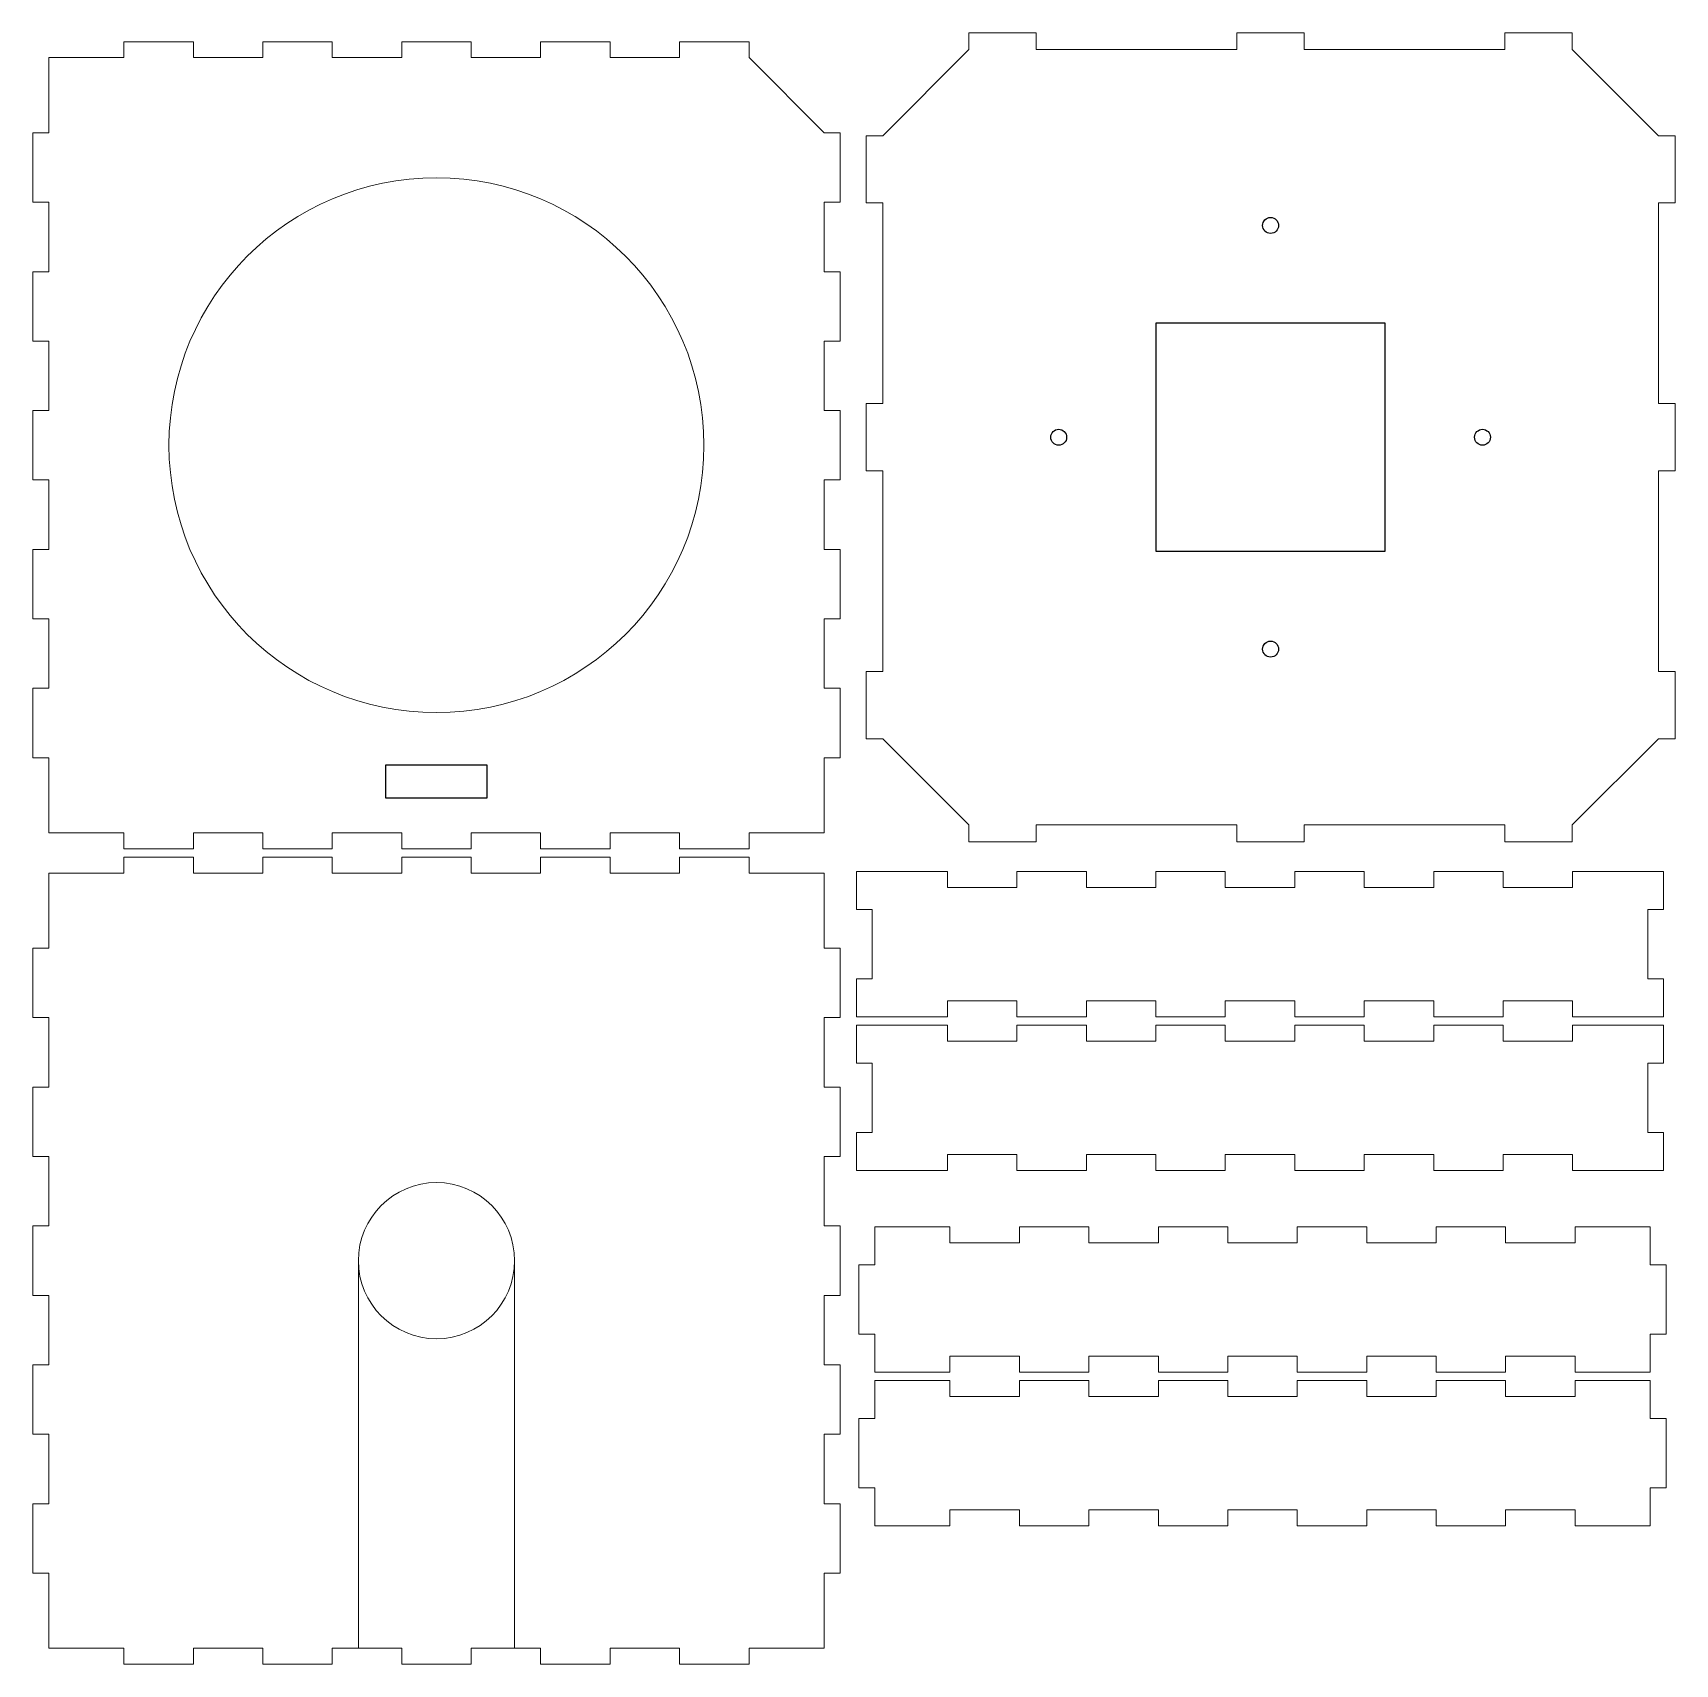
# Model space of a CAD drawing. Header units: millimetres. Extents: x 17679.6 to 17704, y 7638.6 to 7662.8.
import ezdxf

# ---------------------------------------------------------------- set-up
doc = ezdxf.new("R2010")
doc.units = ezdxf.units.MM
for name, color, linetype in [('back_outsideCutPath', 7, 'Continuous'), ('bottom_outsideCutPath', 7, 'Continuous'), ('front_outsideCutPath', 7, 'Continuous'), ('left_outsideCutPath', 7, 'Continuous'), ('right_outsideCutPath', 7, 'Continuous'), ('top_outsideCutPath', 7, 'Continuous')]:
    doc.layers.add(name, color=color, linetype=linetype)

msp = doc.modelspace()

# ---------------------------------------------------------------- linework, layer by layer
at = {"linetype": 'Continuous', "lineweight": 0}
for p, q in [((17693.469, 7662.583), (17693.469, 7662.833)), ((17693.469, 7662.833), (17694.469, 7662.833)), ((17694.469, 7662.833), (17694.469, 7662.583)), ((17697.453, 7662.583), (17697.453, 7662.833)), ((17697.453, 7662.833), (17698.453, 7662.833)), ((17698.453, 7662.833), (17698.453, 7662.583)), ((17701.437, 7662.583), (17701.437, 7662.833)), ((17701.437, 7662.833), (17702.437, 7662.833)), ((17702.437, 7662.833), (17702.437, 7662.583)), ((17694.469, 7662.583), (17697.453, 7662.583)), ((17698.453, 7662.583), (17701.437, 7662.583)), ((17691.939, 7660.303), (17691.939, 7661.303)), ((17691.939, 7661.303), (17692.189, 7661.303)), ((17703.717, 7661.303), (17703.967, 7661.303)), ((17703.967, 7661.303), (17703.967, 7660.303)), ((17692.189, 7660.303), (17691.939, 7660.303)), ((17692.189, 7657.319), (17692.189, 7660.303)), ((17703.967, 7660.303), (17703.717, 7660.303)), ((17703.717, 7660.303), (17703.717, 7657.319)), ((17691.939, 7656.319), (17691.939, 7657.319)), ((17691.939, 7657.319), (17692.189, 7657.319)), ((17703.717, 7657.319), (17703.967, 7657.319)), ((17703.967, 7657.319), (17703.967, 7656.319)), ((17692.189, 7656.319), (17691.939, 7656.319)), ((17692.189, 7653.335), (17692.189, 7656.319)), ((17703.967, 7656.319), (17703.717, 7656.319)), ((17703.717, 7656.319), (17703.717, 7653.335)), ((17691.939, 7652.335), (17691.939, 7653.335)), ((17691.939, 7653.335), (17692.189, 7653.335)), ((17703.717, 7653.335), (17703.967, 7653.335)), ((17703.967, 7653.335), (17703.967, 7652.335)), ((17692.189, 7652.335), (17691.939, 7652.335)), ((17703.967, 7652.335), (17703.717, 7652.335)), ((17693.469, 7650.805), (17693.469, 7651.055)), ((17697.453, 7651.055), (17694.469, 7651.055)), ((17694.469, 7651.055), (17694.469, 7650.805)), ((17697.453, 7650.805), (17697.453, 7651.055)), ((17701.437, 7651.055), (17698.453, 7651.055)), ((17698.453, 7651.055), (17698.453, 7650.805)), ((17701.437, 7650.805), (17701.437, 7651.055)), ((17702.437, 7651.055), (17702.437, 7650.805)), ((17694.469, 7650.805), (17693.469, 7650.805)), ((17698.453, 7650.805), (17697.453, 7650.805)), ((17702.437, 7650.805), (17701.437, 7650.805)), ((17684.392, 7644.575), (17684.392, 7638.811)), ((17686.715, 7644.575), (17686.715, 7638.811))]:
    msp.add_line(p, q, dxfattribs=at)
for p, q in [((17692.189, 7661.303), (17693.469, 7662.583)), ((17702.437, 7662.583), (17703.717, 7661.303)), ((17690.2, 7662.464), (17691.317, 7661.346)), ((17692.189, 7652.335), (17693.469, 7651.055)), ((17703.717, 7652.335), (17702.437, 7651.055))]:
    msp.add_line(p, q)
at = {"linetype": 'Continuous'}
for p, q in [((17696.253, 7655.119), (17696.253, 7658.519)), ((17696.253, 7658.519), (17697.953, 7658.519)), ((17697.953, 7658.519), (17699.653, 7658.519)), ((17699.653, 7658.519), (17699.653, 7655.119)), ((17699.653, 7655.119), (17696.253, 7655.119))]:
    msp.add_line(p, q, dxfattribs=at)
at = {"linetype": 'Continuous', "lineweight": 0}
for centre, radius in [((17685.553, 7656.7), 3.976), ((17685.553, 7644.575), 1.161)]:
    msp.add_circle(centre, radius, dxfattribs=at)
at = {"linetype": 'Continuous'}
for centre in [(17697.953, 7659.969), (17694.803, 7656.819), (17701.103, 7656.819), (17697.953, 7653.669)]:
    msp.add_circle(centre, 0.118, dxfattribs=at)
at = {"layer": 'back_outsideCutPath', "lineweight": 0}
for p, q in [((17691.796, 7650.361), (17691.796, 7649.798)), ((17692.118, 7650.361), (17691.796, 7650.361)), ((17693.15, 7650.361), (17692.118, 7650.361)), ((17693.15, 7650.125), (17693.15, 7650.361)), ((17695.215, 7650.361), (17694.183, 7650.361)), ((17694.183, 7650.361), (17694.183, 7650.125)), ((17695.215, 7650.125), (17695.215, 7650.361)), ((17697.28, 7650.361), (17696.248, 7650.361)), ((17696.248, 7650.361), (17696.248, 7650.125)), ((17697.28, 7650.125), (17697.28, 7650.361)), ((17699.345, 7650.361), (17698.313, 7650.361)), ((17698.313, 7650.361), (17698.313, 7650.125)), ((17699.345, 7650.125), (17699.345, 7650.361)), ((17701.41, 7650.361), (17700.378, 7650.361)), ((17700.378, 7650.361), (17700.378, 7650.125)), ((17701.41, 7650.125), (17701.41, 7650.361)), ((17703.796, 7650.361), (17702.443, 7650.361)), ((17702.443, 7650.361), (17702.443, 7650.125)), ((17703.796, 7649.798), (17703.796, 7650.361)), ((17694.183, 7650.125), (17693.15, 7650.125)), ((17696.248, 7650.125), (17695.215, 7650.125)), ((17698.313, 7650.125), (17697.28, 7650.125)), ((17700.378, 7650.125), (17699.345, 7650.125)), ((17702.443, 7650.125), (17701.41, 7650.125)), ((17691.796, 7649.798), (17692.032, 7649.798)), ((17692.032, 7649.798), (17692.032, 7648.765)), ((17703.56, 7648.765), (17703.56, 7649.798)), ((17703.56, 7649.798), (17703.796, 7649.798)), ((17692.032, 7648.765), (17691.796, 7648.765)), ((17691.796, 7648.765), (17691.796, 7648.201)), ((17703.796, 7648.765), (17703.56, 7648.765)), ((17703.796, 7648.201), (17703.796, 7648.765)), ((17693.15, 7648.201), (17693.15, 7648.437)), ((17693.15, 7648.437), (17694.183, 7648.437)), ((17694.183, 7648.437), (17694.183, 7648.201)), ((17695.215, 7648.201), (17695.215, 7648.437)), ((17695.215, 7648.437), (17696.248, 7648.437)), ((17696.248, 7648.437), (17696.248, 7648.201)), ((17697.28, 7648.201), (17697.28, 7648.437)), ((17697.28, 7648.437), (17698.313, 7648.437)), ((17698.313, 7648.437), (17698.313, 7648.201)), ((17699.345, 7648.201), (17699.345, 7648.437)), ((17699.345, 7648.437), (17700.378, 7648.437)), ((17700.378, 7648.437), (17700.378, 7648.201)), ((17701.41, 7648.201), (17701.41, 7648.437)), ((17701.41, 7648.437), (17702.443, 7648.437)), ((17702.443, 7648.437), (17702.443, 7648.201)), ((17691.796, 7648.201), (17693.15, 7648.201)), ((17694.183, 7648.201), (17695.215, 7648.201)), ((17696.248, 7648.201), (17697.28, 7648.201)), ((17698.313, 7648.201), (17699.345, 7648.201)), ((17700.378, 7648.201), (17701.41, 7648.201)), ((17702.443, 7648.201), (17703.475, 7648.201)), ((17703.475, 7648.201), (17703.796, 7648.201))]:
    msp.add_line(p, q, dxfattribs=at)
at = {"layer": 'bottom_outsideCutPath', "lineweight": 0}
for p, q in [((17681.94, 7662.7), (17680.907, 7662.7)), ((17680.907, 7662.7), (17680.907, 7662.464)), ((17681.94, 7662.464), (17681.94, 7662.7)), ((17684.005, 7662.7), (17682.972, 7662.7)), ((17682.972, 7662.7), (17682.972, 7662.464)), ((17684.005, 7662.464), (17684.005, 7662.7)), ((17686.07, 7662.7), (17685.037, 7662.7)), ((17685.037, 7662.7), (17685.037, 7662.464)), ((17686.07, 7662.464), (17686.07, 7662.7)), ((17688.135, 7662.7), (17687.102, 7662.7)), ((17687.102, 7662.7), (17687.102, 7662.464)), ((17688.135, 7662.464), (17688.135, 7662.7)), ((17690.2, 7662.7), (17689.167, 7662.7)), ((17689.167, 7662.7), (17689.167, 7662.464)), ((17690.2, 7662.464), (17690.2, 7662.7)), ((17679.789, 7662.464), (17679.789, 7661.346)), ((17679.875, 7662.464), (17679.789, 7662.464)), ((17680.907, 7662.464), (17679.875, 7662.464)), ((17682.972, 7662.464), (17681.94, 7662.464)), ((17685.037, 7662.464), (17684.005, 7662.464)), ((17687.102, 7662.464), (17686.07, 7662.464)), ((17689.167, 7662.464), (17688.135, 7662.464)), ((17679.789, 7661.346), (17679.553, 7661.346)), ((17679.553, 7661.346), (17679.553, 7660.314)), ((17691.553, 7661.346), (17691.317, 7661.346)), ((17691.553, 7660.314), (17691.553, 7661.346)), ((17679.553, 7660.314), (17679.789, 7660.314)), ((17679.789, 7660.314), (17679.789, 7659.281)), ((17691.317, 7659.281), (17691.317, 7660.314)), ((17691.317, 7660.314), (17691.553, 7660.314)), ((17679.789, 7659.281), (17679.553, 7659.281)), ((17679.553, 7659.281), (17679.553, 7658.249)), ((17691.553, 7659.281), (17691.317, 7659.281)), ((17691.553, 7658.249), (17691.553, 7659.281)), ((17679.553, 7658.249), (17679.789, 7658.249)), ((17679.789, 7658.249), (17679.789, 7657.216)), ((17691.317, 7657.216), (17691.317, 7658.249)), ((17691.317, 7658.249), (17691.553, 7658.249)), ((17679.789, 7657.216), (17679.553, 7657.216)), ((17679.553, 7657.216), (17679.553, 7656.184)), ((17691.553, 7657.216), (17691.317, 7657.216)), ((17691.553, 7656.184), (17691.553, 7657.216)), ((17679.553, 7656.184), (17679.789, 7656.184)), ((17679.789, 7656.184), (17679.789, 7655.151)), ((17691.317, 7655.151), (17691.317, 7656.184)), ((17691.317, 7656.184), (17691.553, 7656.184)), ((17679.789, 7655.151), (17679.553, 7655.151)), ((17679.553, 7655.151), (17679.553, 7654.119)), ((17691.553, 7655.151), (17691.317, 7655.151)), ((17691.553, 7654.119), (17691.553, 7655.151)), ((17679.553, 7654.119), (17679.789, 7654.119)), ((17679.789, 7654.119), (17679.789, 7653.086)), ((17691.317, 7653.086), (17691.317, 7654.119)), ((17691.317, 7654.119), (17691.553, 7654.119)), ((17679.789, 7653.086), (17679.553, 7653.086)), ((17679.553, 7653.086), (17679.553, 7652.054)), ((17691.553, 7653.086), (17691.317, 7653.086)), ((17691.553, 7652.054), (17691.553, 7653.086)), ((17679.553, 7652.054), (17679.789, 7652.054)), ((17679.789, 7652.054), (17679.789, 7651.021)), ((17691.317, 7650.936), (17691.317, 7652.054)), ((17691.317, 7652.054), (17691.553, 7652.054)), ((17679.789, 7651.021), (17679.789, 7650.936)), ((17679.789, 7650.936), (17680.907, 7650.936)), ((17680.907, 7650.936), (17680.907, 7650.7)), ((17681.94, 7650.7), (17681.94, 7650.936)), ((17681.94, 7650.936), (17682.972, 7650.936)), ((17682.972, 7650.936), (17682.972, 7650.7)), ((17684.005, 7650.7), (17684.005, 7650.936)), ((17684.005, 7650.936), (17685.037, 7650.936)), ((17685.037, 7650.936), (17685.037, 7650.7)), ((17686.07, 7650.7), (17686.07, 7650.936)), ((17686.07, 7650.936), (17687.102, 7650.936)), ((17687.102, 7650.936), (17687.102, 7650.7)), ((17688.135, 7650.7), (17688.135, 7650.936)), ((17688.135, 7650.936), (17689.167, 7650.936)), ((17689.167, 7650.936), (17689.167, 7650.7)), ((17690.2, 7650.7), (17690.2, 7650.936)), ((17690.2, 7650.936), (17691.232, 7650.936)), ((17691.232, 7650.936), (17691.317, 7650.936)), ((17680.907, 7650.7), (17681.94, 7650.7)), ((17682.972, 7650.7), (17684.005, 7650.7)), ((17685.037, 7650.7), (17686.07, 7650.7)), ((17687.102, 7650.7), (17688.135, 7650.7)), ((17689.167, 7650.7), (17690.2, 7650.7))]:
    msp.add_line(p, q, dxfattribs=at)
at = {"layer": 'bottom_outsideCutPath', "linetype": 'Continuous'}
for p, q in [((17684.803, 7651.45), (17684.803, 7651.95)), ((17684.803, 7651.95), (17685.553, 7651.95)), ((17685.553, 7651.95), (17686.303, 7651.95)), ((17686.303, 7651.95), (17686.303, 7651.45)), ((17686.303, 7651.45), (17684.803, 7651.45))]:
    msp.add_line(p, q, dxfattribs=at)
at = {"layer": 'front_outsideCutPath', "lineweight": 0}
for p, q in [((17691.796, 7648.076), (17691.796, 7647.513)), ((17692.118, 7648.076), (17691.796, 7648.076)), ((17693.15, 7648.076), (17692.118, 7648.076)), ((17693.15, 7647.84), (17693.15, 7648.076)), ((17695.215, 7648.076), (17694.183, 7648.076)), ((17694.183, 7648.076), (17694.183, 7647.84)), ((17695.215, 7647.84), (17695.215, 7648.076)), ((17697.28, 7648.076), (17696.248, 7648.076)), ((17696.248, 7648.076), (17696.248, 7647.84)), ((17697.28, 7647.84), (17697.28, 7648.076)), ((17699.345, 7648.076), (17698.313, 7648.076)), ((17698.313, 7648.076), (17698.313, 7647.84)), ((17699.345, 7647.84), (17699.345, 7648.076)), ((17701.41, 7648.076), (17700.378, 7648.076)), ((17700.378, 7648.076), (17700.378, 7647.84)), ((17701.41, 7647.84), (17701.41, 7648.076)), ((17703.796, 7648.076), (17702.443, 7648.076)), ((17702.443, 7648.076), (17702.443, 7647.84)), ((17703.796, 7647.513), (17703.796, 7648.076)), ((17694.183, 7647.84), (17693.15, 7647.84)), ((17696.248, 7647.84), (17695.215, 7647.84)), ((17698.313, 7647.84), (17697.28, 7647.84)), ((17700.378, 7647.84), (17699.345, 7647.84)), ((17702.443, 7647.84), (17701.41, 7647.84)), ((17691.796, 7647.513), (17692.032, 7647.513)), ((17692.032, 7647.513), (17692.032, 7646.48)), ((17703.56, 7646.48), (17703.56, 7647.513)), ((17703.56, 7647.513), (17703.796, 7647.513)), ((17692.032, 7646.48), (17691.796, 7646.48)), ((17691.796, 7646.48), (17691.796, 7645.916)), ((17703.796, 7646.48), (17703.56, 7646.48)), ((17703.796, 7645.916), (17703.796, 7646.48)), ((17693.15, 7645.916), (17693.15, 7646.152)), ((17693.15, 7646.152), (17694.183, 7646.152)), ((17694.183, 7646.152), (17694.183, 7645.916)), ((17695.215, 7645.916), (17695.215, 7646.152)), ((17695.215, 7646.152), (17696.248, 7646.152)), ((17696.248, 7646.152), (17696.248, 7645.916)), ((17697.28, 7645.916), (17697.28, 7646.152)), ((17697.28, 7646.152), (17698.313, 7646.152)), ((17698.313, 7646.152), (17698.313, 7645.916)), ((17699.345, 7645.916), (17699.345, 7646.152)), ((17699.345, 7646.152), (17700.378, 7646.152)), ((17700.378, 7646.152), (17700.378, 7645.916)), ((17701.41, 7645.916), (17701.41, 7646.152)), ((17701.41, 7646.152), (17702.443, 7646.152)), ((17702.443, 7646.152), (17702.443, 7645.916)), ((17691.796, 7645.916), (17693.15, 7645.916)), ((17694.183, 7645.916), (17695.215, 7645.916)), ((17696.248, 7645.916), (17697.28, 7645.916)), ((17698.313, 7645.916), (17699.345, 7645.916)), ((17700.378, 7645.916), (17701.41, 7645.916)), ((17702.443, 7645.916), (17703.475, 7645.916)), ((17703.475, 7645.916), (17703.796, 7645.916))]:
    msp.add_line(p, q, dxfattribs=at)
at = {"layer": 'left_outsideCutPath', "lineweight": 0}
for p, q in [((17692.069, 7642.792), (17692.069, 7642.228)), ((17692.155, 7642.792), (17692.069, 7642.792)), ((17693.187, 7642.792), (17692.155, 7642.792)), ((17693.187, 7642.556), (17693.187, 7642.792)), ((17695.252, 7642.792), (17694.22, 7642.792)), ((17694.22, 7642.792), (17694.22, 7642.556)), ((17695.252, 7642.556), (17695.252, 7642.792)), ((17697.317, 7642.792), (17696.285, 7642.792)), ((17696.285, 7642.792), (17696.285, 7642.556)), ((17697.317, 7642.556), (17697.317, 7642.792)), ((17699.382, 7642.792), (17698.35, 7642.792)), ((17698.35, 7642.792), (17698.35, 7642.556)), ((17699.382, 7642.556), (17699.382, 7642.792)), ((17701.447, 7642.792), (17700.415, 7642.792)), ((17700.415, 7642.792), (17700.415, 7642.556)), ((17701.447, 7642.556), (17701.447, 7642.792)), ((17703.597, 7642.792), (17702.48, 7642.792)), ((17702.48, 7642.792), (17702.48, 7642.556)), ((17703.597, 7642.228), (17703.597, 7642.792)), ((17694.22, 7642.556), (17693.187, 7642.556)), ((17696.285, 7642.556), (17695.252, 7642.556)), ((17698.35, 7642.556), (17697.317, 7642.556)), ((17700.415, 7642.556), (17699.382, 7642.556)), ((17702.48, 7642.556), (17701.447, 7642.556)), ((17692.069, 7642.228), (17691.833, 7642.228)), ((17691.833, 7642.228), (17691.833, 7641.196)), ((17703.833, 7642.228), (17703.597, 7642.228)), ((17703.833, 7641.196), (17703.833, 7642.228)), ((17691.833, 7641.196), (17692.069, 7641.196)), ((17692.069, 7641.196), (17692.069, 7640.632)), ((17703.597, 7640.632), (17703.597, 7641.196)), ((17703.597, 7641.196), (17703.833, 7641.196)), ((17693.187, 7640.632), (17693.187, 7640.868)), ((17693.187, 7640.868), (17694.22, 7640.868)), ((17694.22, 7640.868), (17694.22, 7640.632)), ((17695.252, 7640.632), (17695.252, 7640.868)), ((17695.252, 7640.868), (17696.285, 7640.868)), ((17696.285, 7640.868), (17696.285, 7640.632)), ((17697.317, 7640.632), (17697.317, 7640.868)), ((17697.317, 7640.868), (17698.35, 7640.868)), ((17698.35, 7640.868), (17698.35, 7640.632)), ((17699.382, 7640.632), (17699.382, 7640.868)), ((17699.382, 7640.868), (17700.415, 7640.868)), ((17700.415, 7640.868), (17700.415, 7640.632)), ((17701.447, 7640.632), (17701.447, 7640.868)), ((17701.447, 7640.868), (17702.48, 7640.868)), ((17702.48, 7640.868), (17702.48, 7640.632)), ((17692.069, 7640.632), (17693.187, 7640.632)), ((17694.22, 7640.632), (17695.252, 7640.632)), ((17696.285, 7640.632), (17697.317, 7640.632)), ((17698.35, 7640.632), (17699.382, 7640.632)), ((17700.415, 7640.632), (17701.447, 7640.632)), ((17702.48, 7640.632), (17703.512, 7640.632)), ((17703.512, 7640.632), (17703.597, 7640.632))]:
    msp.add_line(p, q, dxfattribs=at)
at = {"layer": 'right_outsideCutPath', "lineweight": 0}
for p, q in [((17692.069, 7645.077), (17692.069, 7644.513)), ((17692.155, 7645.077), (17692.069, 7645.077)), ((17693.187, 7645.077), (17692.155, 7645.077)), ((17693.187, 7644.841), (17693.187, 7645.077)), ((17695.252, 7645.077), (17694.22, 7645.077)), ((17694.22, 7645.077), (17694.22, 7644.841)), ((17695.252, 7644.841), (17695.252, 7645.077)), ((17697.317, 7645.077), (17696.285, 7645.077)), ((17696.285, 7645.077), (17696.285, 7644.841)), ((17697.317, 7644.841), (17697.317, 7645.077)), ((17699.382, 7645.077), (17698.35, 7645.077)), ((17698.35, 7645.077), (17698.35, 7644.841)), ((17699.382, 7644.841), (17699.382, 7645.077)), ((17701.447, 7645.077), (17700.415, 7645.077)), ((17700.415, 7645.077), (17700.415, 7644.841)), ((17701.447, 7644.841), (17701.447, 7645.077)), ((17703.597, 7645.077), (17702.48, 7645.077)), ((17702.48, 7645.077), (17702.48, 7644.841)), ((17703.597, 7644.513), (17703.597, 7645.077)), ((17694.22, 7644.841), (17693.187, 7644.841)), ((17696.285, 7644.841), (17695.252, 7644.841)), ((17698.35, 7644.841), (17697.317, 7644.841)), ((17700.415, 7644.841), (17699.382, 7644.841)), ((17702.48, 7644.841), (17701.447, 7644.841)), ((17692.069, 7644.513), (17691.833, 7644.513)), ((17691.833, 7644.513), (17691.833, 7643.481)), ((17703.833, 7644.513), (17703.597, 7644.513)), ((17703.833, 7643.481), (17703.833, 7644.513)), ((17691.833, 7643.481), (17692.069, 7643.481)), ((17692.069, 7643.481), (17692.069, 7642.917)), ((17703.597, 7642.917), (17703.597, 7643.481)), ((17703.597, 7643.481), (17703.833, 7643.481)), ((17693.187, 7642.917), (17693.187, 7643.153)), ((17693.187, 7643.153), (17694.22, 7643.153)), ((17694.22, 7643.153), (17694.22, 7642.917)), ((17695.252, 7642.917), (17695.252, 7643.153)), ((17695.252, 7643.153), (17696.285, 7643.153)), ((17696.285, 7643.153), (17696.285, 7642.917)), ((17697.317, 7642.917), (17697.317, 7643.153)), ((17697.317, 7643.153), (17698.35, 7643.153)), ((17698.35, 7643.153), (17698.35, 7642.917)), ((17699.382, 7642.917), (17699.382, 7643.153)), ((17699.382, 7643.153), (17700.415, 7643.153)), ((17700.415, 7643.153), (17700.415, 7642.917)), ((17701.447, 7642.917), (17701.447, 7643.153)), ((17701.447, 7643.153), (17702.48, 7643.153)), ((17702.48, 7643.153), (17702.48, 7642.917)), ((17692.069, 7642.917), (17693.187, 7642.917)), ((17694.22, 7642.917), (17695.252, 7642.917)), ((17696.285, 7642.917), (17697.317, 7642.917)), ((17698.35, 7642.917), (17699.382, 7642.917)), ((17700.415, 7642.917), (17701.447, 7642.917)), ((17702.48, 7642.917), (17703.512, 7642.917)), ((17703.512, 7642.917), (17703.597, 7642.917))]:
    msp.add_line(p, q, dxfattribs=at)
at = {"layer": 'top_outsideCutPath', "lineweight": 0}
for p, q in [((17681.94, 7650.575), (17680.907, 7650.575)), ((17680.907, 7650.575), (17680.907, 7650.339)), ((17681.94, 7650.339), (17681.94, 7650.575)), ((17684.005, 7650.575), (17682.972, 7650.575)), ((17682.972, 7650.575), (17682.972, 7650.339)), ((17684.005, 7650.339), (17684.005, 7650.575)), ((17686.07, 7650.575), (17685.037, 7650.575)), ((17685.037, 7650.575), (17685.037, 7650.339)), ((17686.07, 7650.339), (17686.07, 7650.575)), ((17688.135, 7650.575), (17687.102, 7650.575)), ((17687.102, 7650.575), (17687.102, 7650.339)), ((17688.135, 7650.339), (17688.135, 7650.575)), ((17690.2, 7650.575), (17689.167, 7650.575)), ((17689.167, 7650.575), (17689.167, 7650.339)), ((17690.2, 7650.339), (17690.2, 7650.575)), ((17679.789, 7650.339), (17679.789, 7649.221)), ((17679.875, 7650.339), (17679.789, 7650.339)), ((17680.907, 7650.339), (17679.875, 7650.339)), ((17682.972, 7650.339), (17681.94, 7650.339)), ((17685.037, 7650.339), (17684.005, 7650.339)), ((17687.102, 7650.339), (17686.07, 7650.339)), ((17689.167, 7650.339), (17688.135, 7650.339)), ((17691.317, 7650.339), (17690.2, 7650.339)), ((17691.317, 7650.254), (17691.317, 7650.339)), ((17691.317, 7649.221), (17691.317, 7650.254)), ((17679.789, 7649.221), (17679.553, 7649.221)), ((17679.553, 7649.221), (17679.553, 7648.189)), ((17691.553, 7649.221), (17691.317, 7649.221)), ((17691.553, 7648.189), (17691.553, 7649.221)), ((17679.553, 7648.189), (17679.789, 7648.189)), ((17679.789, 7648.189), (17679.789, 7647.156)), ((17691.317, 7647.156), (17691.317, 7648.189)), ((17691.317, 7648.189), (17691.553, 7648.189)), ((17679.789, 7647.156), (17679.553, 7647.156)), ((17679.553, 7647.156), (17679.553, 7646.124)), ((17691.553, 7647.156), (17691.317, 7647.156)), ((17691.553, 7646.124), (17691.553, 7647.156)), ((17679.553, 7646.124), (17679.789, 7646.124)), ((17679.789, 7646.124), (17679.789, 7645.091)), ((17691.317, 7645.091), (17691.317, 7646.124)), ((17691.317, 7646.124), (17691.553, 7646.124)), ((17679.789, 7645.091), (17679.553, 7645.091)), ((17679.553, 7645.091), (17679.553, 7644.059)), ((17691.553, 7645.091), (17691.317, 7645.091)), ((17691.553, 7644.059), (17691.553, 7645.091)), ((17679.553, 7644.059), (17679.789, 7644.059)), ((17679.789, 7644.059), (17679.789, 7643.026)), ((17691.317, 7643.026), (17691.317, 7644.059)), ((17691.317, 7644.059), (17691.553, 7644.059)), ((17679.789, 7643.026), (17679.553, 7643.026)), ((17679.553, 7643.026), (17679.553, 7641.994)), ((17691.553, 7643.026), (17691.317, 7643.026)), ((17691.553, 7641.994), (17691.553, 7643.026)), ((17679.553, 7641.994), (17679.789, 7641.994)), ((17679.789, 7641.994), (17679.789, 7640.961)), ((17691.317, 7640.961), (17691.317, 7641.994)), ((17691.317, 7641.994), (17691.553, 7641.994)), ((17679.789, 7640.961), (17679.553, 7640.961)), ((17679.553, 7640.961), (17679.553, 7639.929)), ((17691.553, 7640.961), (17691.317, 7640.961)), ((17691.553, 7639.929), (17691.553, 7640.961)), ((17679.553, 7639.929), (17679.789, 7639.929)), ((17679.789, 7639.929), (17679.789, 7638.896)), ((17691.317, 7638.811), (17691.317, 7639.929)), ((17691.317, 7639.929), (17691.553, 7639.929)), ((17679.789, 7638.896), (17679.789, 7638.811)), ((17679.789, 7638.811), (17680.907, 7638.811)), ((17680.907, 7638.811), (17680.907, 7638.575)), ((17681.94, 7638.575), (17681.94, 7638.811)), ((17681.94, 7638.811), (17682.972, 7638.811)), ((17682.972, 7638.811), (17682.972, 7638.575)), ((17684.005, 7638.575), (17684.005, 7638.811)), ((17684.005, 7638.811), (17685.037, 7638.811)), ((17685.037, 7638.811), (17685.037, 7638.575)), ((17686.07, 7638.575), (17686.07, 7638.811)), ((17686.07, 7638.811), (17687.102, 7638.811)), ((17687.102, 7638.811), (17687.102, 7638.575)), ((17688.135, 7638.575), (17688.135, 7638.811)), ((17688.135, 7638.811), (17689.167, 7638.811)), ((17689.167, 7638.811), (17689.167, 7638.575)), ((17690.2, 7638.575), (17690.2, 7638.811)), ((17690.2, 7638.811), (17691.232, 7638.811)), ((17691.232, 7638.811), (17691.317, 7638.811)), ((17680.907, 7638.575), (17681.94, 7638.575)), ((17682.972, 7638.575), (17684.005, 7638.575)), ((17685.037, 7638.575), (17686.07, 7638.575)), ((17687.102, 7638.575), (17688.135, 7638.575)), ((17689.167, 7638.575), (17690.2, 7638.575))]:
    msp.add_line(p, q, dxfattribs=at)

doc.saveas('drawing.dxf')
